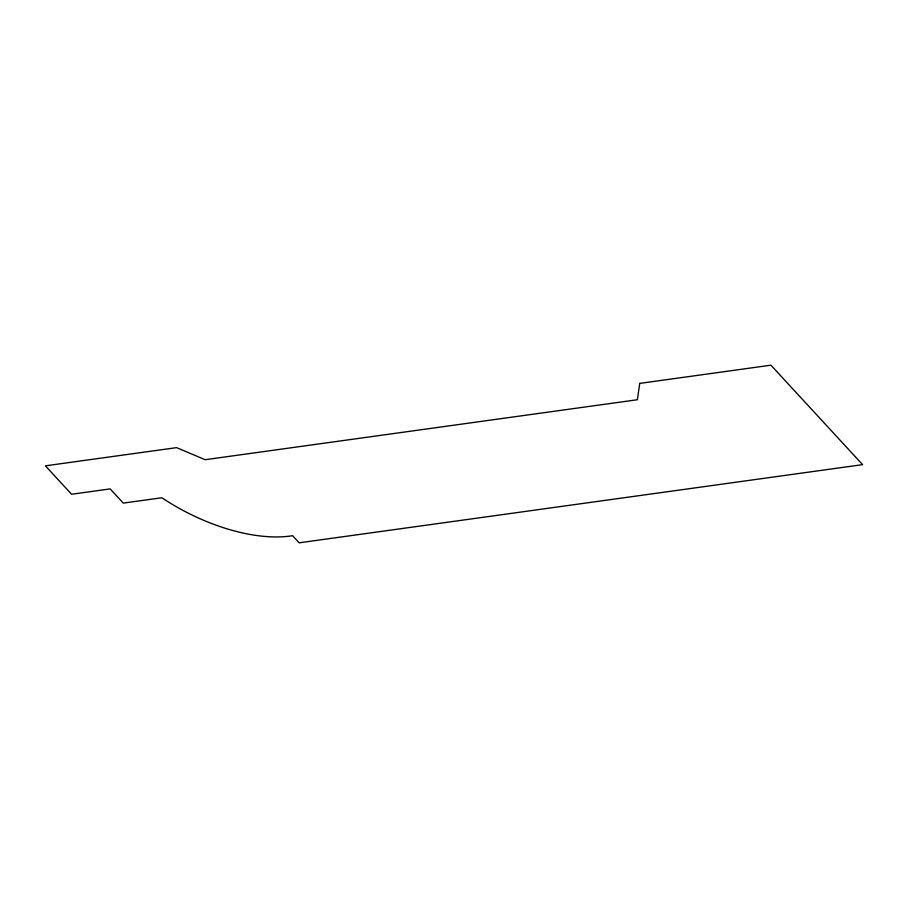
<?xml version="1.0" encoding="UTF-8"?>
<svg xmlns="http://www.w3.org/2000/svg" width="908" height="908" viewBox="0 0 908 908"><rect width="100%" height="100%" fill="white"/><g stroke="black" fill="none" stroke-linecap="round" stroke-linejoin="round"><path stroke-width="1.36" d="M639.731 383.392L637.382 399.736L205.151 459.709L176.617 447.633L45.4 465.838L71.584 494.258L110.186 488.901L123.272 503.111L161.862 497.754A130.241 65.512 28.2 0 0 292.603 535.709L299.152 542.814L862.6 464.646L770.937 365.186L639.731 383.392"/></g></svg>
